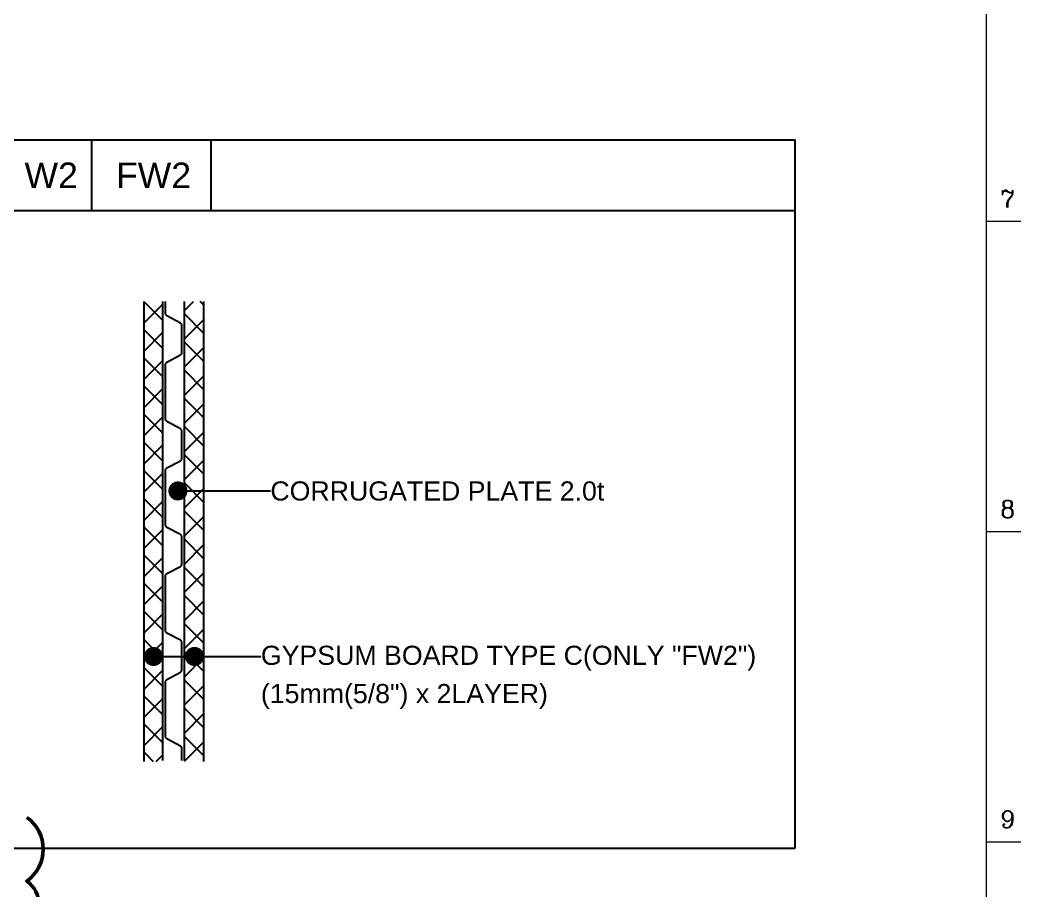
# Model space of a CAD drawing. Header units: millimetres. Extents: x -300 to 383236, y -195106 to -144646.
# Drawn here: x 369612 to 382175, y -181363 to -170430 of the extents above; entities that cross this region are included whole.
import ezdxf
from ezdxf.enums import TextEntityAlignment as Align

# ---------------------------------------------------------------- set-up
doc = ezdxf.new("R2010")
doc.units = ezdxf.units.MM
doc.header["$LTSCALE"] = 60
for name, color, linetype in [('1', 7, 'Continuous'), ('A-LINE02', 6, 'Continuous'), ('AA-WAXM-CONC', 2, 'Continuous'), ('AA-XXXX-PATT', 8, 'Continuous'), ('AA-XXXX-SYMB', 7, 'Continuous'), ('AA-XXXX-TABL', 7, 'Continuous'), ('AA-XXXX-TEXT', 3, 'Continuous'), ('finish', 1, 'Continuous')]:
    doc.layers.add(name, color=color, linetype=linetype)
doc.layers.add('C_REV', color=4, linetype='Continuous', lineweight=50)
doc.layers.add('TAN-TIT', color=30, linetype='Continuous', lineweight=0)
doc.styles.add('Arial', font='arial.ttf')
doc.styles.add('COM', font='COMPLEX', dxfattribs={"height": 5})
doc.styles.add('돋움', font='')
doc.styles.get('돋움').set_extended_font_data('Dotum')
doc.dimstyles.new('일반도면_0060', dxfattribs={"dimtxt": 240, "dimasz": 240, "dimexe": 60, "dimexo": 300, "dimgap": 75, "dimtad": 1, "dimdec": 0, "dimzin": 0, "dimdsep": 46, "dimtxsty": '돋움', "dimcen": -300, "dimclrd": 7, "dimclre": 7, "dimclrt": 2, "dimadec": 8, "dimazin": 0, "dimtfac": 1, "dimtdec": 0, "dimtix": 1, "dimtmove": 2, "dimatfit": 3, "dimfxl": 1, "dimtolj": 1, "dimtzin": 0, "dimarcsym": 0})
pattern_1 = [(135, (-252543.45, -4517679.54), (-176.776695, -176.776695), []), (225, (-252543.45, -4517679.54), (176.776695, -176.776695), [])]

# ---------------------------------------------------------------- blocks, each defined once
blk = doc.blocks.new('BORDER')
at = {"layer": 'TAN-TIT'}
for p, q in [((232823, 3520), (232823, 164680)), ((232823, 73830), (234266, 73830)), ((232823, 60851), (234266, 60851)), ((232823, 47872), (234266, 47872))]:
    blk.add_line(p, q, dxfattribs=at)
at = {"layer": 'TAN-TIT', "style": 'COM'}
for s, p in [('7', (233400, 74406)), ('8', (233400, 61428)), ('9', (233400, 48449))]:
    blk.add_text(s, height=721, dxfattribs=at).set_placement(p)

msp = doc.modelspace()

# ---------------------------------------------------------------- hatches: boundary and pattern name
at = {"layer": 'AA-XXXX-PATT'}
h = msp.add_hatch(dxfattribs=at)
h.set_pattern_fill('ANSI37', color=256, scale=2000, angle=90, style=0)
h.set_pattern_definition(pattern_1)
h.paths.add_polyline_path([(371404.2, -173965), (371404.2, -174115.2), (371404.2, -179738.8), (371164.2, -179738.8), (371164.2, -173965)])
h = msp.add_hatch(dxfattribs=at)
h.set_pattern_fill('ANSI37', color=256, scale=2000, angle=90, style=0)
h.set_pattern_definition(pattern_1)
h.paths.add_polyline_path([(371676.2, -173965), (371676.2, -174115.2), (371676.2, -179738.8), (371916.2, -179738.8), (371916.2, -173965)])

# ---------------------------------------------------------------- linework, layer by layer
at = {"layer": 'A-LINE02', "color": 3}
for p, q in [((371164.2, -173965), (371164.2, -179738.8)), ((371916.2, -173965), (371916.2, -179738.8))]:
    msp.add_line(p, q, dxfattribs=at)
at = {"layer": 'AA-WAXM-CONC'}
for points in [[(371404.2, -179725), (371404.2, -173965)], [(371676.2, -179725), (371676.2, -173965)]]:
    msp.add_lwpolyline(points, dxfattribs=at)
at = {"layer": 'AA-XXXX-TABL'}
for p, q in [((370512.7, -172824), (370512.7, -171934.5)), ((372012.7, -172823.9), (372012.7, -171934.5)), ((379338, -172824), (369312.7, -172824))]:
    msp.add_line(p, q, dxfattribs=at)
msp.add_lwpolyline([(379338, -180828.7), (369312.7, -180828.7), (369312.7, -171934.5), (379338, -171934.5)], close=True, dxfattribs=at)
at = {"layer": 'C_REV'}
msp.add_lwpolyline([(369295.3, -190438.8, 0.5205671), (369695.3, -190238.8, 0.5205671), (369695.3, -189638.8, 0.5205671), (369695.3, -189038.8, 0.5205671), (369695.3, -188438.8, 0.5205671), (369695.3, -187838.8, 0.5205671), (369695.3, -187238.8, 0.5205671), (369695.3, -186638.8, 0.5205671), (369695.3, -186038.8, 0.5205671), (369695.3, -185438.8, 0.5205671), (369695.3, -184838.8, 0.5205671), (369695.3, -184238.8, 0.5205671), (369695.3, -183638.8, 0.5205671), (369695.3, -183038.8, 0.5205671), (369695.3, -182438.8, 0.5205671), (369695.3, -181838.8, 0.5205671), (369695.3, -181238.8, 0.5205671), (369695.3, -180438.8, 0.5205671)], format="xyb", dxfattribs=at)
at = {"layer": 'finish', "color": 3}
msp.add_lwpolyline([(371644.2, -179725), (371644.2, -179571.9, 0.279959), (371626.9, -179543.5), (371453.4, -179453.4, -0.279959), (371436.2, -179425), (371436.2, -178735.9, -0.279959), (371453.4, -178707.5), (371626.9, -178617.4, 0.279959), (371644.2, -178589), (371644.2, -178416.7), (371644.2, -178244.4, 0.279959), (371626.9, -178216), (371453.4, -178126, -0.279959), (371436.2, -178097.6), (371436.2, -177408.4, -0.279959), (371453.4, -177380), (371626.9, -177290, 0.279959), (371644.2, -177261.6), (371644.2, -177089.3), (371644.2, -176917, 0.279959), (371626.9, -176888.6), (371453.4, -176798.5, -0.279959), (371436.2, -176770.1), (371436.2, -176081, -0.279959), (371453.4, -176052.6), (371626.9, -175962.5, 0.279959), (371644.2, -175934.1), (371644.2, -175761.8), (371644.2, -175589.6, 0.279959), (371626.9, -175561.2), (371453.4, -175471.1, -0.279959), (371436.2, -175442.7), (371436.2, -174753.6, -0.279959), (371453.4, -174725.2), (371626.9, -174635.1, 0.279959), (371644.2, -174606.7), (371644.2, -174434.4), (371644.2, -174262.1, 0.279959), (371626.9, -174233.7), (371453.4, -174143.6, -0.279959), (371436.2, -174115.2), (371436.2, -173965)], format="xyb", dxfattribs=at)

# ---------------------------------------------------------------- block references
at = {"layer": '1', "xscale": 0.3, "yscale": 0.3, "zscale": 0.3}
msp.add_blockref('BORDER', (311895.7, -195106.1), dxfattribs=at)

# ---------------------------------------------------------------- texts
at = {"layer": 'AA-XXXX-TEXT', "style": 'Arial'}
for s, p in [('W2', (370002.9, -172379.2)), ('FW2', (371287.2, -172379.2))]:
    msp.add_text(s, height=320, dxfattribs=at).set_placement(p, align=Align.MIDDLE_CENTER)
at = {"layer": 'AA-XXXX-TEXT', "color": 7, "style": 'Arial'}
msp.add_text('CORRUGATED PLATE 2.0t', height=240, dxfattribs=at).set_placement((372753.7, -176341.8), align=Align.MIDDLE_LEFT)
for s, p in [('GYPSUM BOARD TYPE C(ONLY "FW2")', (372635, -178524.8)), ('(15mm(5/8") x 2LAYER)', (372635, -179004.8))]:
    msp.add_text(s, height=240, dxfattribs=at).set_placement(p)

# ---------------------------------------------------------------- leaders
at = {"layer": 'AA-XXXX-SYMB'}
for points in [[(371594, -176341.8), (372753.7, -176341.8)], [(371286.5, -178419.4), (371782.5, -178419.4)], [(371802.2, -178419.4), (372635, -178419.4)]]:
    msp.add_leader(points, dimstyle='일반도면_0060', override={"dimgap": 0.8, "dimtad": 0, "dimldrblk": 'Dot'}, dxfattribs=at)

doc.saveas('drawing.dxf')
